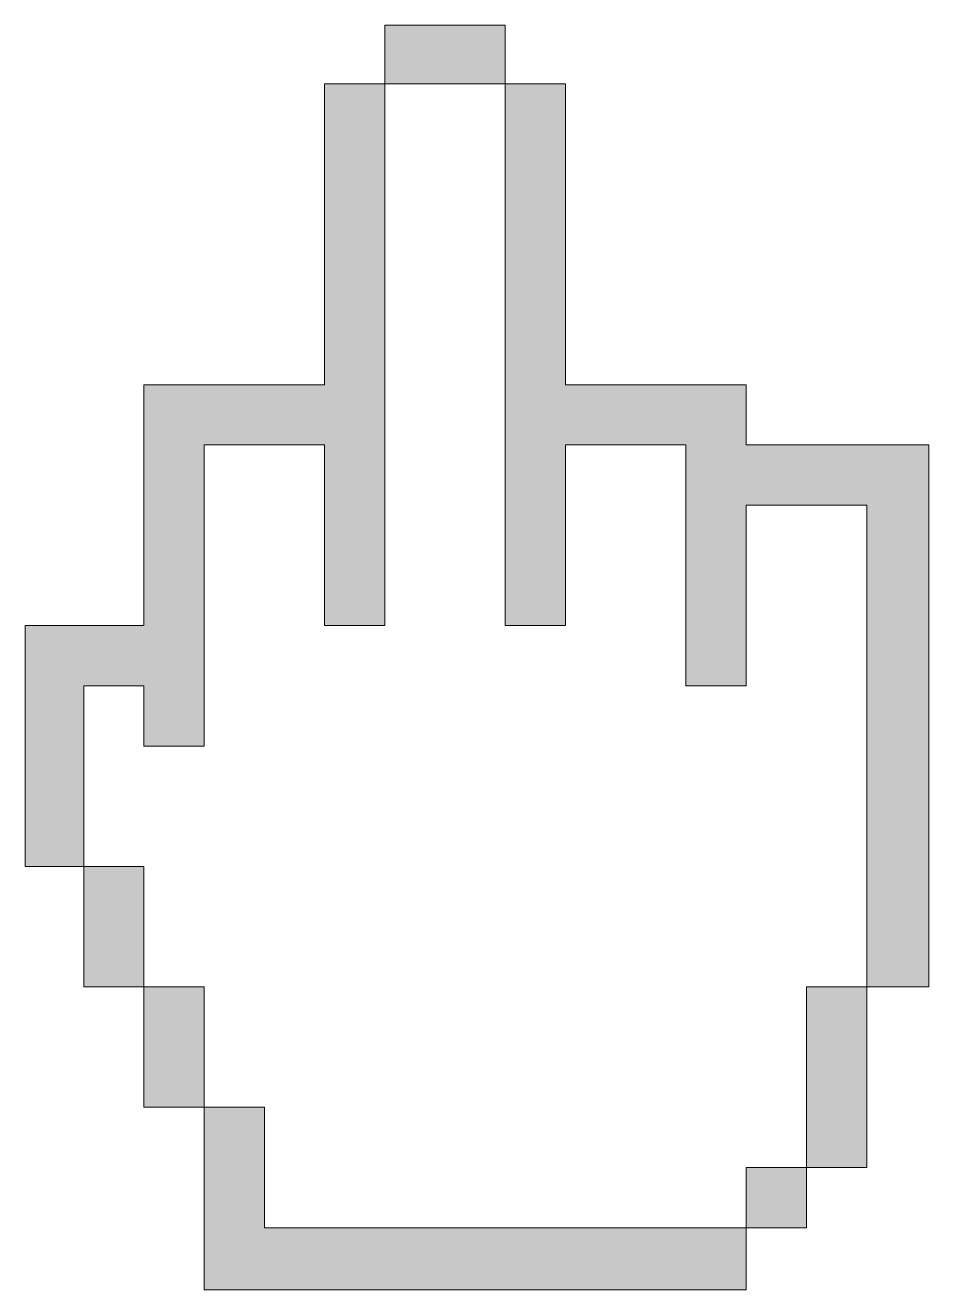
# Model space of a CAD drawing. Header units: inches. Extents: x 0.33 to 5.33, y 0.67 to 7.67.
import ezdxf

# ---------------------------------------------------------------- set-up
doc = ezdxf.new("R2010")
doc.units = ezdxf.units.IN
doc.header["$MEASUREMENT"] = 0
doc.layers.add('Layer 1', color=7, linetype='Continuous')

# ---------------------------------------------------------------- blocks, each defined once
blk = doc.blocks.new('block 2')
at = {"layer": 'Layer 1', "true_color": 0xffffff}
h = blk.add_hatch(color=7, dxfattribs=at)
edge = h.paths.add_edge_path()
edge.add_spline(control_points=[(2.3233, 7.6667), (2.5455, 7.6667), (2.7678, 7.6667), (2.99, 7.6667), (2.99, 7.5589), (2.99, 7.4511), (2.99, 7.3433), (2.7678, 7.3433), (2.5455, 7.3433), (2.3233, 7.3433), (2.3233, 7.4511), (2.3233, 7.5589), (2.3233, 7.6667)], knot_values=[0, 0, 0, 0, 1, 1, 1, 2, 2, 2, 3, 3, 3, 4, 4, 4, 4], degree=3, periodic=1)
h = blk.add_hatch(color=7, dxfattribs=at)
edge = h.paths.add_edge_path()
edge.add_spline(control_points=[(1.99, 7.3433), (2.1011, 7.3433), (2.2122, 7.3433), (2.3233, 7.3433), (2.3233, 6.3434), (2.3233, 5.3432), (2.3233, 4.3433), (2.2122, 4.3433), (2.1011, 4.3433), (1.99, 4.3433), (1.99, 4.6766), (1.99, 5.01), (1.99, 5.3433), (1.7678, 5.3433), (1.5455, 5.3433), (1.3233, 5.3433), (1.3233, 4.7878), (1.3233, 4.2322), (1.3233, 3.6767), (1.2122, 3.6767), (1.1011, 3.6767), (0.99, 3.6767), (0.99, 3.7878), (0.99, 3.8989), (0.99, 4.01), (0.8789, 4.01), (0.7678, 4.01), (0.6567, 4.01), (0.6567, 3.6767), (0.6567, 3.3433), (0.6567, 3.01), (0.5489, 3.01), (0.4411, 3.01), (0.3333, 3.01), (0.3333, 3.4544), (0.3333, 3.8989), (0.3333, 4.3433), (0.5522, 4.3433), (0.7711, 4.3433), (0.99, 4.3433), (0.99, 4.7877), (0.99, 5.2323), (0.99, 5.6767), (1.3233, 5.6767), (1.6567, 5.6767), (1.99, 5.6767), (1.99, 6.2322), (1.99, 6.7878), (1.99, 7.3433)], knot_values=[0, 0, 0, 0, 1, 1, 1, 2, 2, 2, 3, 3, 3, 4, 4, 4, 5, 5, 5, 6, 6, 6, 7, 7, 7, 8, 8, 8, 9, 9, 9, 10, 10, 10, 11, 11, 11, 12, 12, 12, 13, 13, 13, 14, 14, 14, 15, 15, 15, 16, 16, 16, 16], degree=3, periodic=1)
h = blk.add_hatch(color=7, dxfattribs=at)
edge = h.paths.add_edge_path()
edge.add_spline(control_points=[(2.99, 7.3433), (3.1011, 7.3433), (3.2122, 7.3433), (3.3233, 7.3433), (3.3233, 6.7878), (3.3233, 6.2322), (3.3233, 5.6767), (3.6566, 5.6767), (3.99, 5.6767), (4.3233, 5.6767), (4.3233, 5.5656), (4.3233, 5.4544), (4.3233, 5.3433), (4.66, 5.3433), (4.9967, 5.3433), (5.3333, 5.3433), (5.3333, 4.3434), (5.3333, 3.3432), (5.3333, 2.3433), (5.2189, 2.3433), (5.1044, 2.3433), (4.99, 2.3433), (4.99, 3.2321), (4.99, 4.1212), (4.99, 5.01), (4.7678, 5.01), (4.5455, 5.01), (4.3233, 5.01), (4.3233, 4.6767), (4.3233, 4.3433), (4.3233, 4.01), (4.2122, 4.01), (4.1011, 4.01), (3.99, 4.01), (3.99, 4.4544), (3.99, 4.8989), (3.99, 5.3433), (3.7678, 5.3433), (3.5455, 5.3433), (3.3233, 5.3433), (3.3233, 5.01), (3.3233, 4.6766), (3.3233, 4.3433), (3.2122, 4.3433), (3.1011, 4.3433), (2.99, 4.3433), (2.99, 5.3432), (2.99, 6.3434), (2.99, 7.3433)], knot_values=[0, 0, 0, 0, 1, 1, 1, 2, 2, 2, 3, 3, 3, 4, 4, 4, 5, 5, 5, 6, 6, 6, 7, 7, 7, 8, 8, 8, 9, 9, 9, 10, 10, 10, 11, 11, 11, 12, 12, 12, 13, 13, 13, 14, 14, 14, 15, 15, 15, 16, 16, 16, 16], degree=3, periodic=1)
h = blk.add_hatch(color=7, dxfattribs=at)
edge = h.paths.add_edge_path()
edge.add_spline(control_points=[(0.6567, 3.01), (0.7678, 3.01), (0.8789, 3.01), (0.99, 3.01), (0.99, 2.7878), (0.99, 2.5655), (0.99, 2.3433), (0.8789, 2.3433), (0.7678, 2.3433), (0.6567, 2.3433), (0.6567, 2.5655), (0.6567, 2.7878), (0.6567, 3.01)], knot_values=[0, 0, 0, 0, 1, 1, 1, 2, 2, 2, 3, 3, 3, 4, 4, 4, 4], degree=3, periodic=1)
h = blk.add_hatch(color=7, dxfattribs=at)
edge = h.paths.add_edge_path()
edge.add_spline(control_points=[(0.99, 2.3433), (1.1011, 2.3433), (1.2122, 2.3433), (1.3233, 2.3433), (1.3233, 2.1211), (1.3233, 1.8989), (1.3233, 1.6767), (1.2122, 1.6767), (1.1011, 1.6767), (0.99, 1.6767), (0.99, 1.8989), (0.99, 2.1211), (0.99, 2.3433)], knot_values=[0, 0, 0, 0, 1, 1, 1, 2, 2, 2, 3, 3, 3, 4, 4, 4, 4], degree=3, periodic=1)
h = blk.add_hatch(color=7, dxfattribs=at)
edge = h.paths.add_edge_path()
edge.add_spline(control_points=[(4.6567, 2.3433), (4.7678, 2.3433), (4.8789, 2.3433), (4.99, 2.3433), (4.99, 2.01), (4.99, 1.6766), (4.99, 1.3433), (4.8789, 1.3433), (4.7678, 1.3433), (4.6567, 1.3433), (4.6567, 1.6766), (4.6567, 2.01), (4.6567, 2.3433)], knot_values=[0, 0, 0, 0, 1, 1, 1, 2, 2, 2, 3, 3, 3, 4, 4, 4, 4], degree=3, periodic=1)
h = blk.add_hatch(color=7, dxfattribs=at)
edge = h.paths.add_edge_path()
edge.add_spline(control_points=[(1.3233, 1.6767), (1.4344, 1.6767), (1.5456, 1.6767), (1.6567, 1.6767), (1.6567, 1.4545), (1.6567, 1.2322), (1.6567, 1.01), (2.5455, 1.01), (3.4345, 1.01), (4.3233, 1.01), (4.3233, 0.8956), (4.3233, 0.7811), (4.3233, 0.6667), (3.3234, 0.6667), (2.3232, 0.6667), (1.3233, 0.6667), (1.3233, 1.0033), (1.3233, 1.34), (1.3233, 1.6767)], knot_values=[0, 0, 0, 0, 1, 1, 1, 2, 2, 2, 3, 3, 3, 4, 4, 4, 5, 5, 5, 6, 6, 6, 6], degree=3, periodic=1)
h = blk.add_hatch(color=7, dxfattribs=at)
edge = h.paths.add_edge_path()
edge.add_spline(control_points=[(4.3233, 1.3433), (4.4344, 1.3433), (4.5456, 1.3433), (4.6567, 1.3433), (4.6567, 1.2322), (4.6567, 1.1211), (4.6567, 1.01), (4.5456, 1.01), (4.4344, 1.01), (4.3233, 1.01), (4.3233, 1.1211), (4.3233, 1.2322), (4.3233, 1.3433)], knot_values=[0, 0, 0, 0, 1, 1, 1, 2, 2, 2, 3, 3, 3, 4, 4, 4, 4], degree=3, periodic=1)
at = {"layer": 'Layer 1', "lineweight": 0}
for points, knots in [([(2.3233, 7.6667), (2.5455, 7.6667), (2.7678, 7.6667), (2.99, 7.6667), (2.99, 7.5589), (2.99, 7.4511), (2.99, 7.3433), (2.7678, 7.3433), (2.5455, 7.3433), (2.3233, 7.3433), (2.3233, 7.4511), (2.3233, 7.5589), (2.3233, 7.6667)], [0, 0, 0, 0, 1, 1, 1, 2, 2, 2, 3, 3, 3, 4, 4, 4, 4]), ([(1.99, 7.3433), (2.1011, 7.3433), (2.2122, 7.3433), (2.3233, 7.3433), (2.3233, 6.3434), (2.3233, 5.3432), (2.3233, 4.3433), (2.2122, 4.3433), (2.1011, 4.3433), (1.99, 4.3433), (1.99, 4.6766), (1.99, 5.01), (1.99, 5.3433), (1.7678, 5.3433), (1.5455, 5.3433), (1.3233, 5.3433), (1.3233, 4.7878), (1.3233, 4.2322), (1.3233, 3.6767), (1.2122, 3.6767), (1.1011, 3.6767), (0.99, 3.6767), (0.99, 3.7878), (0.99, 3.8989), (0.99, 4.01), (0.8789, 4.01), (0.7678, 4.01), (0.6567, 4.01), (0.6567, 3.6767), (0.6567, 3.3433), (0.6567, 3.01), (0.5489, 3.01), (0.4411, 3.01), (0.3333, 3.01), (0.3333, 3.4544), (0.3333, 3.8989), (0.3333, 4.3433), (0.5522, 4.3433), (0.7711, 4.3433), (0.99, 4.3433), (0.99, 4.7877), (0.99, 5.2323), (0.99, 5.6767), (1.3233, 5.6767), (1.6567, 5.6767), (1.99, 5.6767), (1.99, 6.2322), (1.99, 6.7878), (1.99, 7.3433)], [0, 0, 0, 0, 1, 1, 1, 2, 2, 2, 3, 3, 3, 4, 4, 4, 5, 5, 5, 6, 6, 6, 7, 7, 7, 8, 8, 8, 9, 9, 9, 10, 10, 10, 11, 11, 11, 12, 12, 12, 13, 13, 13, 14, 14, 14, 15, 15, 15, 16, 16, 16, 16]), ([(2.99, 7.3433), (3.1011, 7.3433), (3.2122, 7.3433), (3.3233, 7.3433), (3.3233, 6.7878), (3.3233, 6.2322), (3.3233, 5.6767), (3.6566, 5.6767), (3.99, 5.6767), (4.3233, 5.6767), (4.3233, 5.5656), (4.3233, 5.4544), (4.3233, 5.3433), (4.66, 5.3433), (4.9967, 5.3433), (5.3333, 5.3433), (5.3333, 4.3434), (5.3333, 3.3432), (5.3333, 2.3433), (5.2189, 2.3433), (5.1044, 2.3433), (4.99, 2.3433), (4.99, 3.2321), (4.99, 4.1212), (4.99, 5.01), (4.7678, 5.01), (4.5455, 5.01), (4.3233, 5.01), (4.3233, 4.6767), (4.3233, 4.3433), (4.3233, 4.01), (4.2122, 4.01), (4.1011, 4.01), (3.99, 4.01), (3.99, 4.4544), (3.99, 4.8989), (3.99, 5.3433), (3.7678, 5.3433), (3.5455, 5.3433), (3.3233, 5.3433), (3.3233, 5.01), (3.3233, 4.6766), (3.3233, 4.3433), (3.2122, 4.3433), (3.1011, 4.3433), (2.99, 4.3433), (2.99, 5.3432), (2.99, 6.3434), (2.99, 7.3433)], [0, 0, 0, 0, 1, 1, 1, 2, 2, 2, 3, 3, 3, 4, 4, 4, 5, 5, 5, 6, 6, 6, 7, 7, 7, 8, 8, 8, 9, 9, 9, 10, 10, 10, 11, 11, 11, 12, 12, 12, 13, 13, 13, 14, 14, 14, 15, 15, 15, 16, 16, 16, 16]), ([(0.6567, 3.01), (0.7678, 3.01), (0.8789, 3.01), (0.99, 3.01), (0.99, 2.7878), (0.99, 2.5655), (0.99, 2.3433), (0.8789, 2.3433), (0.7678, 2.3433), (0.6567, 2.3433), (0.6567, 2.5655), (0.6567, 2.7878), (0.6567, 3.01)], [0, 0, 0, 0, 1, 1, 1, 2, 2, 2, 3, 3, 3, 4, 4, 4, 4]), ([(0.99, 2.3433), (1.1011, 2.3433), (1.2122, 2.3433), (1.3233, 2.3433), (1.3233, 2.1211), (1.3233, 1.8989), (1.3233, 1.6767), (1.2122, 1.6767), (1.1011, 1.6767), (0.99, 1.6767), (0.99, 1.8989), (0.99, 2.1211), (0.99, 2.3433)], [0, 0, 0, 0, 1, 1, 1, 2, 2, 2, 3, 3, 3, 4, 4, 4, 4]), ([(4.6567, 2.3433), (4.7678, 2.3433), (4.8789, 2.3433), (4.99, 2.3433), (4.99, 2.01), (4.99, 1.6766), (4.99, 1.3433), (4.8789, 1.3433), (4.7678, 1.3433), (4.6567, 1.3433), (4.6567, 1.6766), (4.6567, 2.01), (4.6567, 2.3433)], [0, 0, 0, 0, 1, 1, 1, 2, 2, 2, 3, 3, 3, 4, 4, 4, 4]), ([(1.3233, 1.6767), (1.4344, 1.6767), (1.5456, 1.6767), (1.6567, 1.6767), (1.6567, 1.4545), (1.6567, 1.2322), (1.6567, 1.01), (2.5455, 1.01), (3.4345, 1.01), (4.3233, 1.01), (4.3233, 0.8956), (4.3233, 0.7811), (4.3233, 0.6667), (3.3234, 0.6667), (2.3232, 0.6667), (1.3233, 0.6667), (1.3233, 1.0033), (1.3233, 1.34), (1.3233, 1.6767)], [0, 0, 0, 0, 1, 1, 1, 2, 2, 2, 3, 3, 3, 4, 4, 4, 5, 5, 5, 6, 6, 6, 6]), ([(4.3233, 1.3433), (4.4344, 1.3433), (4.5456, 1.3433), (4.6567, 1.3433), (4.6567, 1.2322), (4.6567, 1.1211), (4.6567, 1.01), (4.5456, 1.01), (4.4344, 1.01), (4.3233, 1.01), (4.3233, 1.1211), (4.3233, 1.2322), (4.3233, 1.3433)], [0, 0, 0, 0, 1, 1, 1, 2, 2, 2, 3, 3, 3, 4, 4, 4, 4])]:
    blk.add_open_spline(points, degree=3, knots=knots, dxfattribs=at)

msp = doc.modelspace()

# ---------------------------------------------------------------- block references
at = {"layer": 'Layer 1'}
msp.add_blockref('block 2', (0, 0), dxfattribs=at)

doc.saveas('drawing.dxf')
